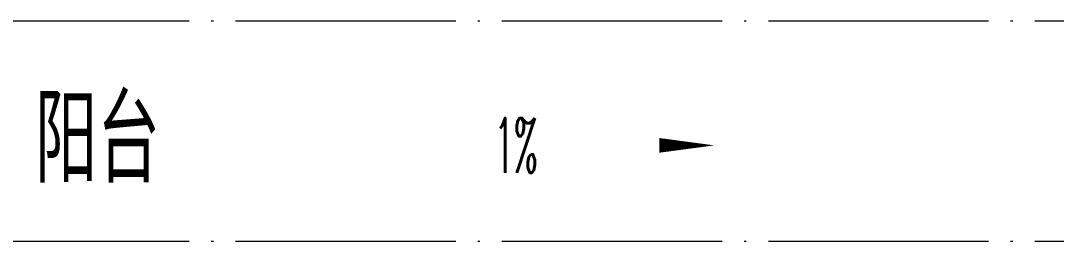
# Model space of a CAD drawing. Extents: x 27938 to 650306, y -92720 to 1524912.
# Drawn here: x 278969 to 281791, y 364924 to 365524 of the extents above; entities that cross this region are included whole.
import ezdxf

# ---------------------------------------------------------------- set-up
doc = ezdxf.new("R2010")
doc.units = 0
doc.header["$LTSCALE"] = 1000
doc.header["$MEASUREMENT"] = 0
doc.linetypes.add('DOTE', pattern=[2.42, 2, -0.2, 0.02, -0.2])
doc.layers.add('DOTE', color=19, linetype='DOTE', lineweight=9)
doc.layers.add('平面-排水沟', color=86, linetype='Continuous', lineweight=15)
doc.layers.add('PUB_TEXT', color=4, linetype='Continuous')
doc.styles.add('_TCH_DIM', font='SIMPLEX.shx', dxfattribs={"width": 0.6, "oblique": 10, "bigfont": 'hztxt.shx'})
doc.styles.get("Standard").update_dxf_attribs({"font": 'gbenor.shx', "bigfont": 'gbcbig.shx'})

# ---------------------------------------------------------------- blocks, each defined once
blk = doc.blocks.new('FGDGDRGSDGDG')
at = {"layer": 'DOTE', "linetype": 'DOTE', "ltscale": 0.3}
for p, q in [((488182.5, 517148.5), (546982.5, 517148.5)), ((488182.5, 516548.5), (546982.5, 516548.5))]:
    blk.add_line(p, q, dxfattribs=at)

msp = doc.modelspace()

# ---------------------------------------------------------------- linework, layer by layer
at = {"layer": '平面-排水沟', "color": 8}
msp.add_lwpolyline([(280437.8, 365184.6, 0, 0, 0), (280859.2, 365184.6, 0, 40, 0), (280709.2, 365184.6, 0, 0, 0)], format="xyseb", dxfattribs=at)

# ---------------------------------------------------------------- block references
msp.add_blockref('FGDGDRGSDGDG', (-218065.9, -151624.7))

# ---------------------------------------------------------------- texts
at = {"layer": 'PUB_TEXT', "color": 8}
msp.add_text('阳台', height=236.31, dxfattribs=at).set_placement((279008.1, 365083))
at = {"layer": '平面-排水沟', "color": 8, "style": '_TCH_DIM', "width": 0.423529}
msp.add_text('1%', height=148.75, dxfattribs=at).set_placement((280259.5, 365110.3))

doc.saveas('drawing.dxf')
